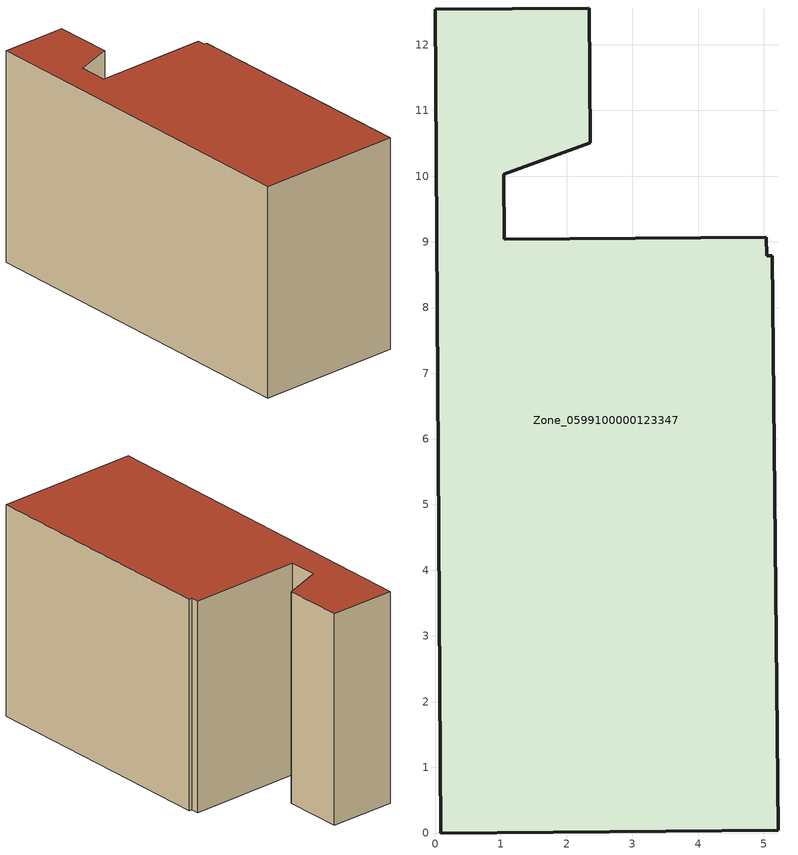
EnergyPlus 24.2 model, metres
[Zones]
Zone_0599100000123347
 floor ground (C_G): 5.22,0.04 0.08,0 0,12.54 2.34,12.56 2.36,10.51 1.04,10.03 1.05,9.04 5.04,9.07 5.04,8.79 5.13,8.79 z0
 wall outside (C_F): 0.08,0 5.22,0.04 5.13,8.79 5.04,8.79 5.04,9.07 1.05,9.04 1.04,10.03 2.36,10.51 2.34,12.56 0,12.54 0.08,0 z0:7.51
 roof outside (C_R): 5.04,9.07 1.05,9.04 1.04,10.03 2.36,10.51 2.34,12.56 0,12.54 0.08,0 5.22,0.04 5.13,8.79 5.04,8.79 z7.51
[BUILDING]
Pand.0599100000123347: North Axis=0; Terrain=City; Loads Convergence Tolerance Value=0.04; Temperature Convergence Tolerance Value=0.4; Solar Distribution=FullExterior; Maximum Number of Warmup Days=25; Minimum Number of Warmup Days=1
[Site:Location]
Rotterdam.The.Hague.AP_ZH_NLD Design_Conditions: Latitude=51.96; Longitude=4.45; Time Zone=1; Elevation=-4.5
[SITE:GROUNDTEMPERATURE:BUILDINGSURFACE]
18, 18, 18, 18, 18, 18, 18, 18, 18, 18, 18, 18
[MATERIAL] Thermal Absorptance=0.9; Solar Absorptance=0.7; Visible Absorptance=0.7
Name | Roughness | Thickness | Conductivity | Density | Specific Heat
G.TI.1975-1991 | MediumSmooth | 0.15 | 0.288461 | 540 | 1210
F.TI.1975-1991 | Rough | 0.3 | 0.230769 | 1920 | 840
R.TI.1975-1991 | MediumRough | 0.2 | 0.153846 | 1500 | 1000
[CONSTRUCTION]
C_G: G.TI.1975-1991
C_F: F.TI.1975-1991
C_R: R.TI.1975-1991
[ZONE]
Zone_0599100000123347: Type=1; Multiplier=1; Ceiling Height=Autocalculate; Volume=Autocalculate; Floor Area=autocalculate; Part of Total Floor Area=Yes
[ZONEINFILTRATION:DESIGNFLOWRATE]
Infil_Zone_0599100000123347: Zone or ZoneList or Space or SpaceList=Zone_0599100000123347; Schedule=AlwaysOn; Design Flow Rate Calculation Method=Flow/Area; Flow Rate per Floor Area=0.003; Constant Term Coefficient=1; Temperature Term Coefficient=0; Velocity Term Coefficient=0; Velocity Squared Term Coefficient=0
[HVACTEMPLATE:ZONE:IDEALLOADSAIRSYSTEM]
Zone_0599100000123347: Maximum Heating Supply Air Temperature=50; Minimum Cooling Supply Air Temperature=13; Maximum Heating Supply Air Humidity Ratio=0.0156; Minimum Cooling Supply Air Humidity Ratio=0.0077; Heating Limit=NoLimit; Cooling Limit=NoLimit; Dehumidification Control Type=ConstantSensibleHeatRatio; Cooling Sensible Heat Ratio=0.7; Dehumidification Setpoint=60; Humidification Control Type=None; Humidification Setpoint=30; Outdoor Air Method=None; Outdoor Air Flow Rate per Person=0.00944; Outdoor Air Flow Rate per Zone Floor Area=0; Outdoor Air Flow Rate per Zone=0; Demand Controlled Ventilation Type=None; Outdoor Air Economizer Type=NoEconomizer; Heat Recovery Type=None; Sensible Heat Recovery Effectiveness=0.7; Latent Heat Recovery Effectiveness=0.65
[ZONECONTROL:THERMOSTAT]
ThermostatControl_Zone_0599100000123347: Zone or ZoneList=Zone_0599100000123347; Control Type Schedule=DualSetpointControlType; Control 1=Thermostat_Zone_0599100000123347; Temperature Difference Between Cutout And Setpoint=0
[THERMOSTATSETPOINT:DUALSETPOINT]
Thermostat_Zone_0599100000123347: Heating Setpoint Temperature Schedule=HeatingSetpoint_Zone_0599100000123347; Cooling Setpoint Temperature Schedule=CoolingSetpoint_Zone_0599100000123347
[SCHEDULE:COMPACT]
HeatingSetpoint_Zone_0599100000123347: Through: 12/31, For: AllDays, Until: 24:00, 21
CoolingSetpoint_Zone_0599100000123347: Through: 12/31, For: AllDays, Until: 24:00, 24
DualSetpointControlType: Through: 12/31, For: AllDays, Until: 24:00, 4
AlwaysOn: Through: 12/31, For: AllDays, Until: 24:00, 1
